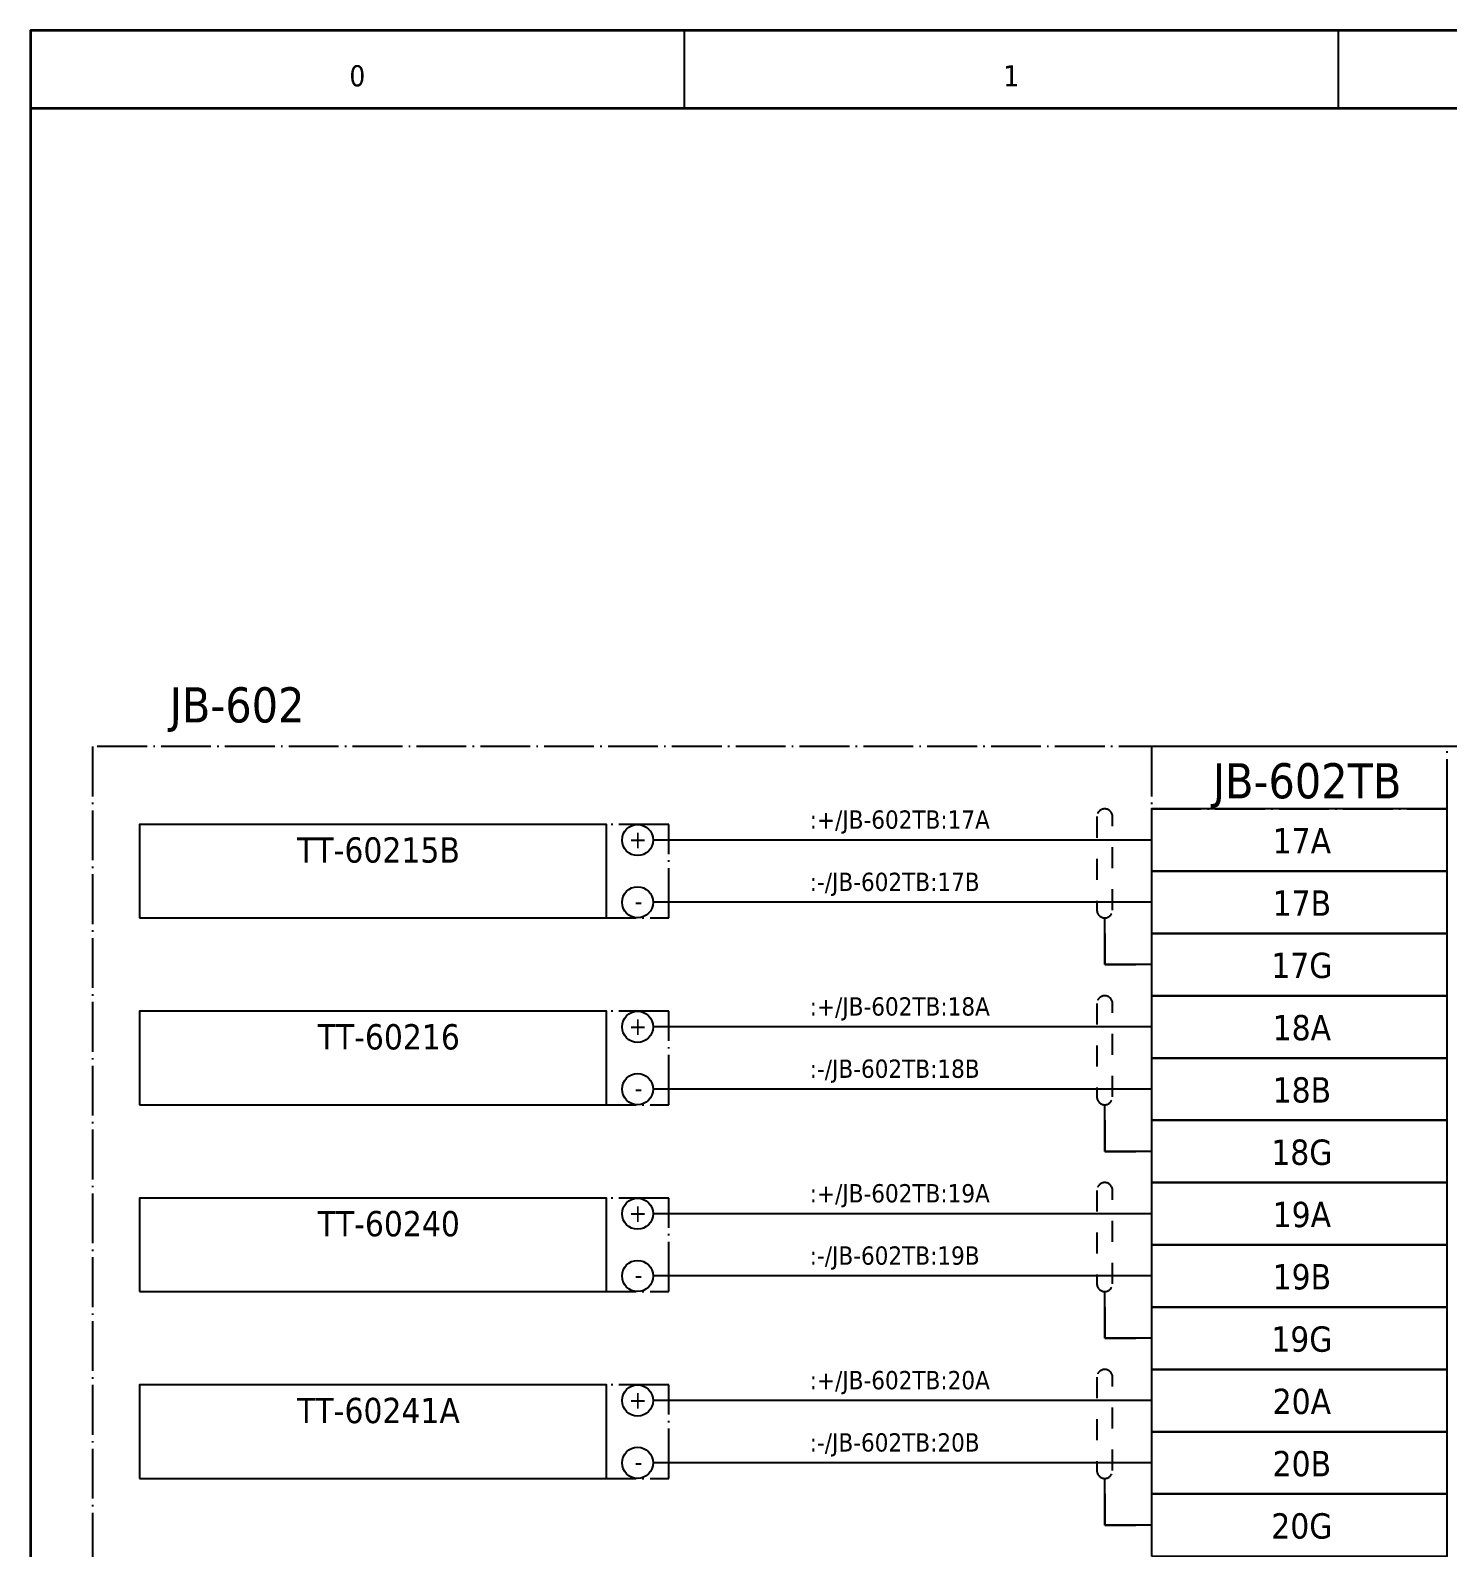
# Model space of a CAD drawing. Header units: millimetres. Extents: x 0 to 1792788, y -13 to 262234.
# Drawn here: x 0 to 91, y 199.6 to 297 of the extents above; entities that cross this region are included whole.
import ezdxf
from ezdxf.enums import TextEntityAlignment as Align

# ---------------------------------------------------------------- set-up
doc = ezdxf.new("R2010")
doc.units = ezdxf.units.MM
doc.linetypes.add('EPL_DASH', pattern=[1, 0.5, -0.5])
doc.linetypes.add('EPL_DASHDOT', pattern=[1, 0.8, -0.1, 0, -0.1])
for name, color, linetype, lineweight in [('EPLAN108', 5, 'Continuous', 35), ('EPLAN201', 7, 'Continuous', 35), ('EPLAN300', 5, 'Continuous', 25), ('EPLAN302', 5, 'Continuous', 25), ('EPLAN305', 5, 'Continuous', 25), ('EPLAN307', 134, 'EPL_DASHDOT', 25), ('EPLAN311', 7, 'Continuous', 25), ('EPLAN314', 5, 'EPL_DASH', 25), ('EPLAN400', 5, 'Continuous', 35), ('EPLAN405', 7, 'Continuous', 25), ('EPLAN421', 5, 'Continuous', 35), ('EPLAN433', 251, 'Continuous', 35), ('EPLAN440', 73, 'Continuous', 35), ('EPLAN451', 7, 'Continuous', 35), ('EPLAN452', 7, 'Continuous', 35), ('EPLAN453', 7, 'Continuous', 35), ('EPLAN500', 7, 'Continuous', 35), ('EPLAN501', 7, 'Continuous', 35), ('EPLAN502', 7, 'Continuous', 35), ('EPLAN503', 7, 'Continuous', 35), ('EPLAN504', 7, 'Continuous', 35), ('EPLAN546', 1, 'Continuous', 25)]:
    doc.layers.add(name, color=color, linetype=linetype, lineweight=lineweight)
doc.styles.add('Tahoma', font='')
doc.styles.get('Tahoma').set_extended_font_data('Tahoma')

# ---------------------------------------------------------------- blocks, each defined once
blk = doc.blocks.new('EPLFRAME')
at = {"layer": 'EPLAN201', "linetype": 'Continuous', "lineweight": 25, "ltscale": 4}
for p, q in [((42, 297), (42, 292)), ((84, 297), (84, 292))]:
    blk.add_line(p, q, dxfattribs=at)
at = {"layer": 'EPLAN201', "linetype": 'Continuous', "lineweight": 35, "ltscale": 4}
blk.add_line((0, 292), (420, 292), dxfattribs=at)
blk.add_lwpolyline([(0, 0), (420, 0), (420, 297), (0, 297)], close=True, dxfattribs=at)
at = {"layer": 'EPLAN451', "color": 7, "style": 'Tahoma'}
for tag, p, height in [('14_10014', (101, 12), 2.257), ('14_10015', (185, 12), 2.257), ('14_10011', (101, 5), 2.257), ('14_10013', (332, 5), 1.625), ('14_10151', (73, 1), 1.625), ('14_10300', (415, 1), 1.625)]:
    blk.add_attdef(tag, p, '', height=height, dxfattribs=at)
blk.add_attdef('4_25020', text='', height=1.625, dxfattribs=at).set_placement((413, 1), align=Align.RIGHT)
at = {"layer": 'EPLAN452', "color": 7, "style": 'Tahoma'}
for tag, p, height in [('4_11041', (1, 17), 2.257), ('4_11071[1]', (1, 13), 1.625), ('4_11074[1]', (21, 13), 1.625), ('4_11070[1]', (41, 13), 1.625), ('4_11024', (73, 13), 1.625), ('4_20132_1001', (374, 13), 1.625), ('4_11011', (231, 12), 2.257), ('4_11030', (301, 12), 2.257), ('4_11071[2]', (1, 9), 1.625), ('4_11074[2]', (21, 9), 1.625), ('4_11070[2]', (41, 9), 1.625), ('4_11022', (73, 9), 1.625), ('4_20134_1001', (374, 9), 1.625), ('4_11071[3]', (1, 5), 1.625), ('4_11074[3]', (21, 5), 1.625), ('4_11070[3]', (41, 5), 1.625), ('4_11080', (73, 5), 1.625), ('4_11059', (301, 5), 1.625)]:
    blk.add_attdef(tag, p, '', height=height, dxfattribs=at)
for tag, height, p in [('4_11040', 2.257, (419, 17)), ('4_11000', 1.625, (419, 5)), ('4_11085', 1.625, (141, 1)), ('4_11086', 1.625, (183, 1))]:
    blk.add_attdef(tag, text='', height=height, dxfattribs=at).set_placement(p, align=Align.RIGHT)
at = {"layer": 'EPLAN453', "color": 7, "style": 'Tahoma'}
for tag, p in [('53_19005_1', (21, 293)), ('53_19005', (63, 293)), ('53_19005_8', (105, 293)), ('53_19005_6', (147, 293)), ('53_19005_7', (189, 293)), ('53_19005_9', (231, 293)), ('53_19005_3', (273, 293)), ('53_19005_2', (315, 293)), ('53_19005_4', (357, 293)), ('53_19005_5', (399, 293))]:
    blk.add_attdef(tag, text='', height=1.355, dxfattribs=at).set_placement(p, align=Align.BOTTOM_CENTER)
blk = doc.blocks.new('EPLSYM_LibrarySPECIAL_en_US_Symbol427_Variant5_Placement1')
at = {"layer": 'EPLAN421', "color": 5, "style": 'Tahoma'}
for tag, p in [('17_20029[1]', (-0.9525, 3.335)), ('17_20029[2]', (20.0025, 3.335))]:
    blk.add_attdef(tag, text='', height=1.1739, dxfattribs=at).set_placement(p, align=Align.BOTTOM_RIGHT)
at = {"layer": 'EPLAN433', "color": 251, "style": 'Tahoma'}
blk.add_attdef('17_20406_1', text='', height=1.6254, dxfattribs=at).set_placement((0.9525, 1.5875), align=Align.BOTTOM_RIGHT)
blk.add_attdef('17_20406', text='', height=1.6254, dxfattribs=at).set_placement((0.9525, 1.5875), align=Align.BOTTOM_LEFT)
blk = doc.blocks.new('EPLSYM_LibrarySPECIAL_en_US_Symbol427_Variant5_Placement1_1')
at = {"layer": 'EPLAN421', "color": 5, "style": 'Tahoma'}
for tag, p in [('17_20029[1]', (-0.9525, 3.335)), ('17_20029[2]', (20.0025, 3.335))]:
    blk.add_attdef(tag, text='', height=1.1739, dxfattribs=at).set_placement(p, align=Align.BOTTOM_RIGHT)
at = {"layer": 'EPLAN433', "color": 251, "style": 'Tahoma'}
blk.add_attdef('17_20406_1', text='', height=1.6254, dxfattribs=at).set_placement((0.9525, 1.5875), align=Align.BOTTOM_RIGHT)
blk.add_attdef('17_20406', text='', height=1.6254, dxfattribs=at).set_placement((0.9525, 1.5875), align=Align.BOTTOM_LEFT)
blk = doc.blocks.new('EPLSYM_LibrarySPECIAL_en_US_Symbol427_Variant5_Placement1_2')
at = {"layer": 'EPLAN421', "color": 5, "style": 'Tahoma'}
for tag, p in [('17_20029[1]', (-0.9525, 3.335)), ('17_20029[2]', (20.0025, 3.335))]:
    blk.add_attdef(tag, text='', height=1.1739, dxfattribs=at).set_placement(p, align=Align.BOTTOM_RIGHT)
at = {"layer": 'EPLAN433', "color": 251, "style": 'Tahoma'}
blk.add_attdef('17_20406_1', text='', height=1.6254, dxfattribs=at).set_placement((0.9525, 1.5875), align=Align.BOTTOM_RIGHT)
blk.add_attdef('17_20406', text='', height=1.6254, dxfattribs=at).set_placement((0.9525, 1.5875), align=Align.BOTTOM_LEFT)
blk = doc.blocks.new('EPLSYM_LibrarySPECIAL_en_US_Symbol427_Variant5_Placement1_3')
at = {"layer": 'EPLAN421', "color": 5, "style": 'Tahoma'}
for tag, p in [('17_20029[1]', (-0.9525, 3.335)), ('17_20029[2]', (20.0025, 3.335))]:
    blk.add_attdef(tag, text='', height=1.1739, dxfattribs=at).set_placement(p, align=Align.BOTTOM_RIGHT)
at = {"layer": 'EPLAN433', "color": 251, "style": 'Tahoma'}
blk.add_attdef('17_20406_1', text='', height=1.6254, dxfattribs=at).set_placement((0.9525, 1.5875), align=Align.BOTTOM_RIGHT)
blk.add_attdef('17_20406', text='', height=1.6254, dxfattribs=at).set_placement((0.9525, 1.5875), align=Align.BOTTOM_LEFT)
blk = doc.blocks.new('EPLSYM_LibrarySPECIAL_en_US_Symbol427_Variant5_Placement1_4')
at = {"layer": 'EPLAN421', "color": 5, "style": 'Tahoma'}
for tag, p in [('17_20029[1]', (-0.9525, 3.335)), ('17_20029[2]', (20.0025, 3.335))]:
    blk.add_attdef(tag, text='', height=1.1739, dxfattribs=at).set_placement(p, align=Align.BOTTOM_RIGHT)
at = {"layer": 'EPLAN433', "color": 251, "style": 'Tahoma'}
blk.add_attdef('17_20406_1', text='', height=1.6254, dxfattribs=at).set_placement((0.9525, 1.5875), align=Align.BOTTOM_RIGHT)
blk.add_attdef('17_20406', text='', height=1.6254, dxfattribs=at).set_placement((0.9525, 1.5875), align=Align.BOTTOM_LEFT)
blk = doc.blocks.new('EPLSYM_LibrarySPECIAL_en_US_Symbol427_Variant5_Placement1_5')
at = {"layer": 'EPLAN421', "color": 5, "style": 'Tahoma'}
for tag, p in [('17_20029[1]', (-0.9525, 3.335)), ('17_20029[2]', (20.0025, 3.335))]:
    blk.add_attdef(tag, text='', height=1.1739, dxfattribs=at).set_placement(p, align=Align.BOTTOM_RIGHT)
at = {"layer": 'EPLAN433', "color": 251, "style": 'Tahoma'}
blk.add_attdef('17_20406_1', text='', height=1.6254, dxfattribs=at).set_placement((0.9525, 1.5875), align=Align.BOTTOM_RIGHT)
blk.add_attdef('17_20406', text='', height=1.6254, dxfattribs=at).set_placement((0.9525, 1.5875), align=Align.BOTTOM_LEFT)
blk = doc.blocks.new('EPLSYM_LibrarySPECIAL_en_US_Symbol427_Variant5_Placement1_10')
at = {"layer": 'EPLAN421', "color": 5, "style": 'Tahoma'}
for tag, p in [('17_20029[1]', (-0.9525, 3.335)), ('17_20029[2]', (20.0025, 3.335))]:
    blk.add_attdef(tag, text='', height=1.1739, dxfattribs=at).set_placement(p, align=Align.BOTTOM_RIGHT)
at = {"layer": 'EPLAN433', "color": 251, "style": 'Tahoma'}
blk.add_attdef('17_20406_1', text='', height=1.6254, dxfattribs=at).set_placement((0.9525, 1.5875), align=Align.BOTTOM_RIGHT)
blk.add_attdef('17_20406', text='', height=1.6254, dxfattribs=at).set_placement((0.9525, 1.5875), align=Align.BOTTOM_LEFT)
blk = doc.blocks.new('EPLSYM_LibrarySPECIAL_en_US_Symbol427_Variant5_Placement1_11')
at = {"layer": 'EPLAN421', "color": 5, "style": 'Tahoma'}
for tag, p in [('17_20029[1]', (-0.9525, 3.335)), ('17_20029[2]', (20.0025, 3.335))]:
    blk.add_attdef(tag, text='', height=1.1739, dxfattribs=at).set_placement(p, align=Align.BOTTOM_RIGHT)
at = {"layer": 'EPLAN433', "color": 251, "style": 'Tahoma'}
blk.add_attdef('17_20406_1', text='', height=1.6254, dxfattribs=at).set_placement((0.9525, 1.5875), align=Align.BOTTOM_RIGHT)
blk.add_attdef('17_20406', text='', height=1.6254, dxfattribs=at).set_placement((0.9525, 1.5875), align=Align.BOTTOM_LEFT)
blk = doc.blocks.new('EPLSYM_LibrarySPECIAL_Symbol2_Variant0_Placement1')
at = {"layer": 'EPLAN307', "lineweight": 25, "ltscale": 4}
blk.add_lwpolyline([(0, -6), (34, -6), (34, 0), (0, 0)], close=True, dxfattribs=at)
at = {"layer": 'EPLAN400', "color": 5, "style": 'Tahoma'}
blk.add_attdef('88_20010', text='', height=2.2575, dxfattribs=at).set_placement((-1.5, -0.9515), align=Align.TOP_RIGHT)
at = {"layer": 'EPLAN500', "color": 7, "style": 'Tahoma'}
blk.add_attdef('88_20027', text='', height=1.6254, dxfattribs=at).set_placement((-1.5, -4.57508), align=Align.TOP_RIGHT)
at = {"layer": 'EPLAN501', "color": 7, "style": 'Tahoma'}
blk.add_attdef('88_20011', text='', height=1.6254, dxfattribs=at).set_placement((-1.5, -9.97508), align=Align.TOP_RIGHT)
at = {"layer": 'EPLAN502', "color": 7, "style": 'Tahoma'}
blk.add_attdef('88_20025', text='', height=1.6254, dxfattribs=at).set_placement((-1.5, -12.67508), align=Align.TOP_RIGHT)
at = {"layer": 'EPLAN503', "color": 7, "style": 'Tahoma'}
blk.add_attdef('88_20024', text='', height=1.6254, dxfattribs=at).set_placement((-1.5, -15.37508), align=Align.TOP_RIGHT)
at = {"layer": 'EPLAN504', "color": 7, "style": 'Tahoma'}
blk.add_attdef('88_20901[1]', text='', height=1.6254, dxfattribs=at).set_placement((-1.5, -7.27508), align=Align.TOP_RIGHT)
blk = doc.blocks.new('EPLSYM_LibrarySPECIAL_Symbol0_Variant0_Placement1')
at = {"layer": 'EPLAN305', "lineweight": 25, "ltscale": 4}
blk.add_lwpolyline([(0, -6), (30, -6), (30, 0), (0, 0)], close=True, dxfattribs=at)
at = {"layer": 'EPLAN400', "color": 5, "style": 'Tahoma'}
blk.add_attdef('17_20010', text='', height=2.2575, dxfattribs=at).set_placement((-1.5, -0.9515), align=Align.TOP_RIGHT)
at = {"layer": 'EPLAN440', "color": 73, "style": 'Tahoma'}
blk.add_attdef('17_20300', text='', height=1.6254, dxfattribs=at).set_placement((-1.5, -4.57508), align=Align.TOP_RIGHT)
at = {"layer": 'EPLAN500', "color": 7, "style": 'Tahoma'}
blk.add_attdef('17_20027', text='', height=1.6254, dxfattribs=at).set_placement((-1.5, -7.27508), align=Align.TOP_RIGHT)
at = {"layer": 'EPLAN501', "color": 7, "style": 'Tahoma'}
blk.add_attdef('17_20011', text='', height=1.6254, dxfattribs=at).set_placement((-1.5, -12.67508), align=Align.TOP_RIGHT)
at = {"layer": 'EPLAN502', "color": 7, "style": 'Tahoma'}
blk.add_attdef('17_20025', text='', height=1.6254, dxfattribs=at).set_placement((-1.5, -15.37508), align=Align.TOP_RIGHT)
at = {"layer": 'EPLAN503', "color": 7, "style": 'Tahoma'}
blk.add_attdef('17_20024', text='', height=1.6254, dxfattribs=at).set_placement((-1.5, -18.07508), align=Align.TOP_RIGHT)
at = {"layer": 'EPLAN504', "color": 7, "style": 'Tahoma'}
blk.add_attdef('17_20901[1]', text='', height=1.6254, dxfattribs=at).set_placement((-1.5, -9.97508), align=Align.TOP_RIGHT)
blk = doc.blocks.new('EPLSYM_LibrarySPECIAL_Symbol17_Variant3_Placement1')
at = {"layer": 'EPLAN302', "lineweight": 25, "ltscale": 4}
blk.add_line((4, 0), (1, 0), dxfattribs=at)
blk.add_circle((0, 0), 1, dxfattribs=at)
at = {"layer": 'EPLAN421', "color": 5, "style": 'Tahoma'}
blk.add_attdef('17_20039', text='', height=1.174, dxfattribs=at).set_placement((3, 1), align=Align.BOTTOM_RIGHT)
blk = doc.blocks.new('EPLSYM_LibrarySPECIAL_Symbol2_Variant0_Placement1_1')
at = {"layer": 'EPLAN307', "lineweight": 25, "ltscale": 4}
blk.add_lwpolyline([(0, -6), (34, -6), (34, 0), (0, 0)], close=True, dxfattribs=at)
at = {"layer": 'EPLAN400', "color": 5, "style": 'Tahoma'}
blk.add_attdef('88_20010', text='', height=2.2575, dxfattribs=at).set_placement((-1.5, -0.9515), align=Align.TOP_RIGHT)
at = {"layer": 'EPLAN500', "color": 7, "style": 'Tahoma'}
blk.add_attdef('88_20027', text='', height=1.6254, dxfattribs=at).set_placement((-1.5, -4.57508), align=Align.TOP_RIGHT)
at = {"layer": 'EPLAN501', "color": 7, "style": 'Tahoma'}
blk.add_attdef('88_20011', text='', height=1.6254, dxfattribs=at).set_placement((-1.5, -9.97508), align=Align.TOP_RIGHT)
at = {"layer": 'EPLAN502', "color": 7, "style": 'Tahoma'}
blk.add_attdef('88_20025', text='', height=1.6254, dxfattribs=at).set_placement((-1.5, -12.67508), align=Align.TOP_RIGHT)
at = {"layer": 'EPLAN503', "color": 7, "style": 'Tahoma'}
blk.add_attdef('88_20024', text='', height=1.6254, dxfattribs=at).set_placement((-1.5, -15.37508), align=Align.TOP_RIGHT)
at = {"layer": 'EPLAN504', "color": 7, "style": 'Tahoma'}
blk.add_attdef('88_20901[1]', text='', height=1.6254, dxfattribs=at).set_placement((-1.5, -7.27508), align=Align.TOP_RIGHT)
blk = doc.blocks.new('EPLSYM_LibrarySPECIAL_Symbol0_Variant0_Placement1_1')
at = {"layer": 'EPLAN305', "lineweight": 25, "ltscale": 4}
blk.add_lwpolyline([(0, -6), (30, -6), (30, 0), (0, 0)], close=True, dxfattribs=at)
at = {"layer": 'EPLAN400', "color": 5, "style": 'Tahoma'}
blk.add_attdef('17_20010', text='', height=2.2575, dxfattribs=at).set_placement((-1.5, -0.9515), align=Align.TOP_RIGHT)
at = {"layer": 'EPLAN440', "color": 73, "style": 'Tahoma'}
blk.add_attdef('17_20300', text='', height=1.6254, dxfattribs=at).set_placement((-1.5, -4.57508), align=Align.TOP_RIGHT)
at = {"layer": 'EPLAN500', "color": 7, "style": 'Tahoma'}
blk.add_attdef('17_20027', text='', height=1.6254, dxfattribs=at).set_placement((-1.5, -7.27508), align=Align.TOP_RIGHT)
at = {"layer": 'EPLAN501', "color": 7, "style": 'Tahoma'}
blk.add_attdef('17_20011', text='', height=1.6254, dxfattribs=at).set_placement((-1.5, -12.67508), align=Align.TOP_RIGHT)
at = {"layer": 'EPLAN502', "color": 7, "style": 'Tahoma'}
blk.add_attdef('17_20025', text='', height=1.6254, dxfattribs=at).set_placement((-1.5, -15.37508), align=Align.TOP_RIGHT)
at = {"layer": 'EPLAN503', "color": 7, "style": 'Tahoma'}
blk.add_attdef('17_20024', text='', height=1.6254, dxfattribs=at).set_placement((-1.5, -18.07508), align=Align.TOP_RIGHT)
at = {"layer": 'EPLAN504', "color": 7, "style": 'Tahoma'}
blk.add_attdef('17_20901[1]', text='', height=1.6254, dxfattribs=at).set_placement((-1.5, -9.97508), align=Align.TOP_RIGHT)
blk = doc.blocks.new('EPLSYM_LibrarySPECIAL_Symbol2_Variant0_Placement1_2')
at = {"layer": 'EPLAN307', "lineweight": 25, "ltscale": 4}
blk.add_lwpolyline([(0, -6), (34, -6), (34, 0), (0, 0)], close=True, dxfattribs=at)
at = {"layer": 'EPLAN400', "color": 5, "style": 'Tahoma'}
blk.add_attdef('88_20010', text='', height=2.2575, dxfattribs=at).set_placement((-1.5, -0.9515), align=Align.TOP_RIGHT)
at = {"layer": 'EPLAN500', "color": 7, "style": 'Tahoma'}
blk.add_attdef('88_20027', text='', height=1.6254, dxfattribs=at).set_placement((-1.5, -4.57508), align=Align.TOP_RIGHT)
at = {"layer": 'EPLAN501', "color": 7, "style": 'Tahoma'}
blk.add_attdef('88_20011', text='', height=1.6254, dxfattribs=at).set_placement((-1.5, -9.97508), align=Align.TOP_RIGHT)
at = {"layer": 'EPLAN502', "color": 7, "style": 'Tahoma'}
blk.add_attdef('88_20025', text='', height=1.6254, dxfattribs=at).set_placement((-1.5, -12.67508), align=Align.TOP_RIGHT)
at = {"layer": 'EPLAN503', "color": 7, "style": 'Tahoma'}
blk.add_attdef('88_20024', text='', height=1.6254, dxfattribs=at).set_placement((-1.5, -15.37508), align=Align.TOP_RIGHT)
at = {"layer": 'EPLAN504', "color": 7, "style": 'Tahoma'}
blk.add_attdef('88_20901[1]', text='', height=1.6254, dxfattribs=at).set_placement((-1.5, -7.27508), align=Align.TOP_RIGHT)
blk = doc.blocks.new('EPLSYM_LibrarySPECIAL_Symbol0_Variant0_Placement1_2')
at = {"layer": 'EPLAN305', "lineweight": 25, "ltscale": 4}
blk.add_lwpolyline([(0, -6), (30, -6), (30, 0), (0, 0)], close=True, dxfattribs=at)
at = {"layer": 'EPLAN400', "color": 5, "style": 'Tahoma'}
blk.add_attdef('17_20010', text='', height=2.2575, dxfattribs=at).set_placement((-1.5, -0.9515), align=Align.TOP_RIGHT)
at = {"layer": 'EPLAN440', "color": 73, "style": 'Tahoma'}
blk.add_attdef('17_20300', text='', height=1.6254, dxfattribs=at).set_placement((-1.5, -4.57508), align=Align.TOP_RIGHT)
at = {"layer": 'EPLAN500', "color": 7, "style": 'Tahoma'}
blk.add_attdef('17_20027', text='', height=1.6254, dxfattribs=at).set_placement((-1.5, -7.27508), align=Align.TOP_RIGHT)
at = {"layer": 'EPLAN501', "color": 7, "style": 'Tahoma'}
blk.add_attdef('17_20011', text='', height=1.6254, dxfattribs=at).set_placement((-1.5, -12.67508), align=Align.TOP_RIGHT)
at = {"layer": 'EPLAN502', "color": 7, "style": 'Tahoma'}
blk.add_attdef('17_20025', text='', height=1.6254, dxfattribs=at).set_placement((-1.5, -15.37508), align=Align.TOP_RIGHT)
at = {"layer": 'EPLAN503', "color": 7, "style": 'Tahoma'}
blk.add_attdef('17_20024', text='', height=1.6254, dxfattribs=at).set_placement((-1.5, -18.07508), align=Align.TOP_RIGHT)
at = {"layer": 'EPLAN504', "color": 7, "style": 'Tahoma'}
blk.add_attdef('17_20901[1]', text='', height=1.6254, dxfattribs=at).set_placement((-1.5, -9.97508), align=Align.TOP_RIGHT)
blk = doc.blocks.new('EPLSYM_LibrarySPECIAL_Symbol2_Variant0_Placement1_10')
at = {"layer": 'EPLAN307', "lineweight": 25, "ltscale": 4}
blk.add_lwpolyline([(0, -6), (34, -6), (34, 0), (0, 0)], close=True, dxfattribs=at)
at = {"layer": 'EPLAN400', "color": 5, "style": 'Tahoma'}
blk.add_attdef('88_20010', text='', height=2.2575, dxfattribs=at).set_placement((-1.5, -0.9515), align=Align.TOP_RIGHT)
at = {"layer": 'EPLAN500', "color": 7, "style": 'Tahoma'}
blk.add_attdef('88_20027', text='', height=1.6254, dxfattribs=at).set_placement((-1.5, -4.57508), align=Align.TOP_RIGHT)
at = {"layer": 'EPLAN501', "color": 7, "style": 'Tahoma'}
blk.add_attdef('88_20011', text='', height=1.6254, dxfattribs=at).set_placement((-1.5, -9.97508), align=Align.TOP_RIGHT)
at = {"layer": 'EPLAN502', "color": 7, "style": 'Tahoma'}
blk.add_attdef('88_20025', text='', height=1.6254, dxfattribs=at).set_placement((-1.5, -12.67508), align=Align.TOP_RIGHT)
at = {"layer": 'EPLAN503', "color": 7, "style": 'Tahoma'}
blk.add_attdef('88_20024', text='', height=1.6254, dxfattribs=at).set_placement((-1.5, -15.37508), align=Align.TOP_RIGHT)
at = {"layer": 'EPLAN504', "color": 7, "style": 'Tahoma'}
blk.add_attdef('88_20901[1]', text='', height=1.6254, dxfattribs=at).set_placement((-1.5, -7.27508), align=Align.TOP_RIGHT)
blk = doc.blocks.new('EPLSYM_LibrarySPECIAL_Symbol0_Variant0_Placement1_10')
at = {"layer": 'EPLAN305', "lineweight": 25, "ltscale": 4}
blk.add_lwpolyline([(0, -6), (30, -6), (30, 0), (0, 0)], close=True, dxfattribs=at)
at = {"layer": 'EPLAN400', "color": 5, "style": 'Tahoma'}
blk.add_attdef('17_20010', text='', height=2.2575, dxfattribs=at).set_placement((-1.5, -0.9515), align=Align.TOP_RIGHT)
at = {"layer": 'EPLAN440', "color": 73, "style": 'Tahoma'}
blk.add_attdef('17_20300', text='', height=1.6254, dxfattribs=at).set_placement((-1.5, -4.57508), align=Align.TOP_RIGHT)
at = {"layer": 'EPLAN500', "color": 7, "style": 'Tahoma'}
blk.add_attdef('17_20027', text='', height=1.6254, dxfattribs=at).set_placement((-1.5, -7.27508), align=Align.TOP_RIGHT)
at = {"layer": 'EPLAN501', "color": 7, "style": 'Tahoma'}
blk.add_attdef('17_20011', text='', height=1.6254, dxfattribs=at).set_placement((-1.5, -12.67508), align=Align.TOP_RIGHT)
at = {"layer": 'EPLAN502', "color": 7, "style": 'Tahoma'}
blk.add_attdef('17_20025', text='', height=1.6254, dxfattribs=at).set_placement((-1.5, -15.37508), align=Align.TOP_RIGHT)
at = {"layer": 'EPLAN503', "color": 7, "style": 'Tahoma'}
blk.add_attdef('17_20024', text='', height=1.6254, dxfattribs=at).set_placement((-1.5, -18.07508), align=Align.TOP_RIGHT)
at = {"layer": 'EPLAN504', "color": 7, "style": 'Tahoma'}
blk.add_attdef('17_20901[1]', text='', height=1.6254, dxfattribs=at).set_placement((-1.5, -9.97508), align=Align.TOP_RIGHT)
blk = doc.blocks.new('EPLSYM_LibrarySPECIAL_en_US_Symbol427_Variant5_Placement1_70')
at = {"layer": 'EPLAN421', "color": 5, "style": 'Tahoma'}
for tag, p in [('17_20029[1]', (-0.9525, 3.335)), ('17_20029[2]', (20.0025, 3.335))]:
    blk.add_attdef(tag, text='', height=1.1739, dxfattribs=at).set_placement(p, align=Align.BOTTOM_RIGHT)
at = {"layer": 'EPLAN433', "color": 251, "style": 'Tahoma'}
blk.add_attdef('17_20406_1', text='', height=1.6254, dxfattribs=at).set_placement((0.9525, 1.5875), align=Align.BOTTOM_RIGHT)
blk.add_attdef('17_20406', text='', height=1.6254, dxfattribs=at).set_placement((0.9525, 1.5875), align=Align.BOTTOM_LEFT)
blk = doc.blocks.new('EPLSYM_LibrarySPECIAL_en_US_Symbol427_Variant5_Placement1_71')
at = {"layer": 'EPLAN421', "color": 5, "style": 'Tahoma'}
for tag, p in [('17_20029[1]', (-0.9525, 3.335)), ('17_20029[2]', (20.0025, 3.335))]:
    blk.add_attdef(tag, text='', height=1.1739, dxfattribs=at).set_placement(p, align=Align.BOTTOM_RIGHT)
at = {"layer": 'EPLAN433', "color": 251, "style": 'Tahoma'}
blk.add_attdef('17_20406_1', text='', height=1.6254, dxfattribs=at).set_placement((0.9525, 1.5875), align=Align.BOTTOM_RIGHT)
blk.add_attdef('17_20406', text='', height=1.6254, dxfattribs=at).set_placement((0.9525, 1.5875), align=Align.BOTTOM_LEFT)
blk = doc.blocks.new('EPLSYM_LibrarySPECIAL_en_US_Symbol427_Variant5_Placement1_72')
at = {"layer": 'EPLAN421', "color": 5, "style": 'Tahoma'}
for tag, p in [('17_20029[1]', (-0.9525, 3.335)), ('17_20029[2]', (20.0025, 3.335))]:
    blk.add_attdef(tag, text='', height=1.1739, dxfattribs=at).set_placement(p, align=Align.BOTTOM_RIGHT)
at = {"layer": 'EPLAN433', "color": 251, "style": 'Tahoma'}
blk.add_attdef('17_20406_1', text='', height=1.6254, dxfattribs=at).set_placement((0.9525, 1.5875), align=Align.BOTTOM_RIGHT)
blk.add_attdef('17_20406', text='', height=1.6254, dxfattribs=at).set_placement((0.9525, 1.5875), align=Align.BOTTOM_LEFT)
blk = doc.blocks.new('EPLSYM_LibrarySPECIAL_en_US_Symbol427_Variant5_Placement1_73')
at = {"layer": 'EPLAN421', "color": 5, "style": 'Tahoma'}
for tag, p in [('17_20029[1]', (-0.9525, 3.335)), ('17_20029[2]', (20.0025, 3.335))]:
    blk.add_attdef(tag, text='', height=1.1739, dxfattribs=at).set_placement(p, align=Align.BOTTOM_RIGHT)
at = {"layer": 'EPLAN433', "color": 251, "style": 'Tahoma'}
blk.add_attdef('17_20406_1', text='', height=1.6254, dxfattribs=at).set_placement((0.9525, 1.5875), align=Align.BOTTOM_RIGHT)
blk.add_attdef('17_20406', text='', height=1.6254, dxfattribs=at).set_placement((0.9525, 1.5875), align=Align.BOTTOM_LEFT)
blk = doc.blocks.new('EPLSYM_LibrarySPECIAL_Symbol5_Variant1_Placement1')
at = {"layer": 'EPLAN314', "ltscale": 2.7}
for p, q in [((-0.5, 6.5), (-0.5, 0.5)), ((0.5, 0.5), (0.5, 6.5))]:
    blk.add_line(p, q, dxfattribs=at)
for centre, start, end in [((0, 6.5), 0, 180), ((0, 0.5), 180, 0)]:
    blk.add_arc(centre, 0.5, start, end, dxfattribs=at)
blk = doc.blocks.new('EPLSYM_LibrarySPECIAL_Symbol5_Variant1_Placement1_1')
at = {"layer": 'EPLAN314', "ltscale": 2.7}
for p, q in [((-0.5, 6.5), (-0.5, 0.5)), ((0.5, 0.5), (0.5, 6.5))]:
    blk.add_line(p, q, dxfattribs=at)
for centre, start, end in [((0, 6.5), 0, 180), ((0, 0.5), 180, 0)]:
    blk.add_arc(centre, 0.5, start, end, dxfattribs=at)
blk = doc.blocks.new('EPLSYM_LibrarySPECIAL_Symbol5_Variant1_Placement1_2')
at = {"layer": 'EPLAN314', "ltscale": 2.7}
for p, q in [((-0.5, 6.5), (-0.5, 0.5)), ((0.5, 0.5), (0.5, 6.5))]:
    blk.add_line(p, q, dxfattribs=at)
for centre, start, end in [((0, 6.5), 0, 180), ((0, 0.5), 180, 0)]:
    blk.add_arc(centre, 0.5, start, end, dxfattribs=at)
blk = doc.blocks.new('EPLSYM_LibrarySPECIAL_Symbol5_Variant1_Placement1_3')
at = {"layer": 'EPLAN314', "ltscale": 2.7}
for p, q in [((-0.5, 6.5), (-0.5, 0.5)), ((0.5, 0.5), (0.5, 6.5))]:
    blk.add_line(p, q, dxfattribs=at)
for centre, start, end in [((0, 6.5), 0, 180), ((0, 0.5), 180, 0)]:
    blk.add_arc(centre, 0.5, start, end, dxfattribs=at)
blk = doc.blocks.new('EPLSYM_LibrarySPECIAL_Symbol308_Variant0_Placement0')
at = {"layer": 'EPLAN405', "color": 7, "style": 'Tahoma'}
for tag, p in [('17_31011', (1.5, 6.35)), ('17_31002', (1.5, 0.5))]:
    blk.add_attdef(tag, text='', height=1.174, dxfattribs=at).set_placement(p, align=Align.BOTTOM_LEFT)
for tag, p in [('17_31004', (1.5, 4.4)), ('17_31003', (1.5, 2.45))]:
    blk.add_attdef(tag, p, '', height=1.174, dxfattribs=at)
blk = doc.blocks.new('EPLSYM_LibrarySPECIAL_Symbol2_Variant0_Placement1_11')
at = {"layer": 'EPLAN307', "lineweight": 25, "ltscale": 4}
blk.add_lwpolyline([(0, -137), (106, -137), (106, 0), (0, 0)], close=True, dxfattribs=at)
at = {"layer": 'EPLAN400', "color": 5, "style": 'Tahoma'}
blk.add_attdef('88_20010', text='', height=2.2575, dxfattribs=at).set_placement((-1.5, -0.9515), align=Align.TOP_RIGHT)
at = {"layer": 'EPLAN500', "color": 7, "style": 'Tahoma'}
blk.add_attdef('88_20027', text='', height=1.6254, dxfattribs=at).set_placement((-1.5, -4.57508), align=Align.TOP_RIGHT)
at = {"layer": 'EPLAN501', "color": 7, "style": 'Tahoma'}
blk.add_attdef('88_20011', text='', height=1.6254, dxfattribs=at).set_placement((-1.5, -9.97508), align=Align.TOP_RIGHT)
at = {"layer": 'EPLAN502', "color": 7, "style": 'Tahoma'}
blk.add_attdef('88_20025', text='', height=1.6254, dxfattribs=at).set_placement((-1.5, -12.67508), align=Align.TOP_RIGHT)
at = {"layer": 'EPLAN503', "color": 7, "style": 'Tahoma'}
blk.add_attdef('88_20024', text='', height=1.6254, dxfattribs=at).set_placement((-1.5, -15.37508), align=Align.TOP_RIGHT)
at = {"layer": 'EPLAN504', "color": 7, "style": 'Tahoma'}
blk.add_attdef('88_20901[1]', text='', height=1.6254, dxfattribs=at).set_placement((-1.5, -7.27508), align=Align.TOP_RIGHT)

msp = doc.modelspace()

# ---------------------------------------------------------------- linework, layer by layer
at = {"layer": 'EPLAN300', "lineweight": 25, "ltscale": 4}
for points in [[(72, 243), (91, 243), (91, 247), (72, 247)], [(72, 239), (91, 239), (91, 243), (72, 243)], [(72, 235), (91, 235), (91, 239), (72, 239)], [(72, 231), (91, 231), (91, 235), (72, 235)], [(72, 227), (91, 227), (91, 231), (72, 231)], [(72, 223), (91, 223), (91, 227), (72, 227)], [(72, 219), (91, 219), (91, 223), (72, 223)], [(72, 215), (91, 215), (91, 219), (72, 219)], [(72, 211), (91, 211), (91, 215), (72, 215)], [(72, 207), (91, 207), (91, 211), (72, 211)], [(72, 203), (91, 203), (91, 207), (72, 207)], [(72, 199), (91, 199), (91, 203), (72, 203)]]:
    msp.add_lwpolyline(points, close=True, dxfattribs=at)
at = {"layer": 'EPLAN307', "lineweight": 25, "ltscale": 4}
msp.add_lwpolyline([(72, 247), (91, 247), (91, 251), (72, 251)], close=True, dxfattribs=at)
at = {"layer": 'EPLAN311', "ltscale": 4}
for p, q in [((72, 245), (41, 245)), ((72, 241), (41, 241)), ((72, 233), (41, 233)), ((72, 229), (41, 229)), ((72, 221), (41, 221)), ((72, 217), (41, 217)), ((72, 209), (41, 209)), ((72, 205), (41, 205))]:
    msp.add_line(p, q, dxfattribs=at)
at = {"layer": 'EPLAN311', "color": 1, "linetype": 'Continuous', "lineweight": 25, "ltscale": 4}
for p, q in [((69, 239), (69, 237)), ((69, 237), (71, 237)), ((69, 227), (69, 225)), ((69, 225), (71, 225)), ((69, 215), (69, 213)), ((69, 213), (71, 213)), ((69, 203), (69, 201)), ((69, 201), (71, 201))]:
    msp.add_line(p, q, dxfattribs=at)
at = {"layer": 'EPLAN546', "ltscale": 4}
for p, q in [((69, 237), (69, 240)), ((72, 237), (69, 237)), ((69, 225), (69, 228)), ((72, 225), (69, 225)), ((69, 213), (69, 216)), ((72, 213), (69, 213)), ((69, 201), (69, 204)), ((72, 201), (69, 201))]:
    msp.add_line(p, q, dxfattribs=at)

# ---------------------------------------------------------------- block references
ref = msp.add_blockref('EPLFRAME', (0, 0))
ref.add_attrib('53_19005', '1', dxfattribs={"layer": 'EPLAN453', "color": 7, "height": 1.355, "style": 'Tahoma'}).set_placement((63, 293), align=Align.BOTTOM_CENTER)
ref.add_attrib('53_19005_1', '0', dxfattribs={"layer": 'EPLAN453', "color": 7, "height": 1.355, "style": 'Tahoma'}).set_placement((21, 293), align=Align.BOTTOM_CENTER)
ref = msp.add_blockref('EPLSYM_LibrarySPECIAL_Symbol2_Variant0_Placement1_11', (4, 251))
ref.add_attrib('88_20010', 'JB-602', dxfattribs={"layer": 'EPLAN400', "color": 5, "height": 2.2575, "style": 'Tahoma'}).set_placement((17.605, 254.809), align=Align.TOP_RIGHT)
ref = msp.add_blockref('EPLSYM_LibrarySPECIAL_Symbol308_Variant0_Placement0', (50, 245))
ref.add_attrib('17_31011', ':+/JB-602TB:17A', dxfattribs={"layer": 'EPLAN405', "color": 7, "height": 1.1739, "style": 'Tahoma'}).set_placement((50.055, 245.374), align=Align.BOTTOM_LEFT)
for name, p in [('EPLSYM_LibrarySPECIAL_Symbol5_Variant1_Placement1', (69, 240)), ('EPLSYM_LibrarySPECIAL_Symbol2_Variant0_Placement1_1', (7, 246)), ('EPLSYM_LibrarySPECIAL_Symbol5_Variant1_Placement1_1', (69, 228)), ('EPLSYM_LibrarySPECIAL_Symbol2_Variant0_Placement1', (7, 234)), ('EPLSYM_LibrarySPECIAL_Symbol5_Variant1_Placement1_2', (69, 216)), ('EPLSYM_LibrarySPECIAL_Symbol2_Variant0_Placement1_2', (7, 222)), ('EPLSYM_LibrarySPECIAL_Symbol5_Variant1_Placement1_3', (69, 204)), ('EPLSYM_LibrarySPECIAL_Symbol2_Variant0_Placement1_10', (7, 210))]:
    msp.add_blockref(name, p)
ref = msp.add_blockref('EPLSYM_LibrarySPECIAL_Symbol0_Variant0_Placement1_1', (7, 246))
ref.add_attrib('17_20011', 'TT-60215B', dxfattribs={"layer": 'EPLAN501', "color": 7, "height": 1.6254, "style": 'Tahoma'}).set_placement((27.586, 245.175), align=Align.TOP_RIGHT)
ref = msp.add_blockref('EPLSYM_LibrarySPECIAL_Symbol17_Variant3_Placement1', (39, 245))
ref.add_attrib('17_20039', '+', dxfattribs={"layer": 'EPLAN421', "color": 5, "height": 1.174, "style": 'Tahoma'}).set_placement((39.591, 244.117), align=Align.BOTTOM_RIGHT)
ref = msp.add_blockref('EPLSYM_LibrarySPECIAL_en_US_Symbol427_Variant5_Placement1_10', (72, 245))
ref.add_attrib('17_20011', '17A', dxfattribs={"layer": 'EPLAN501', "color": 7, "height": 1.6254, "style": 'Tahoma'}).set_placement((81.661, 243.65), align=Align.BOTTOM_CENTER)
ref = msp.add_blockref('EPLSYM_LibrarySPECIAL_Symbol308_Variant0_Placement0', (50, 241))
ref.add_attrib('17_31011', ':-/JB-602TB:17B', dxfattribs={"layer": 'EPLAN405', "color": 7, "height": 1.1739, "style": 'Tahoma'}).set_placement((50.055, 241.374), align=Align.BOTTOM_LEFT)
ref = msp.add_blockref('EPLSYM_LibrarySPECIAL_Symbol17_Variant3_Placement1', (39, 241))
ref.add_attrib('17_20039', '-', dxfattribs={"layer": 'EPLAN421', "color": 5, "height": 1.174, "style": 'Tahoma'}).set_placement((39.316, 240.132), align=Align.BOTTOM_RIGHT)
ref = msp.add_blockref('EPLSYM_LibrarySPECIAL_en_US_Symbol427_Variant5_Placement1_11', (72, 241))
ref.add_attrib('17_20011', '17B', dxfattribs={"layer": 'EPLAN501', "color": 7, "height": 1.6254, "style": 'Tahoma'}).set_placement((81.661, 239.65), align=Align.BOTTOM_CENTER)
ref = msp.add_blockref('EPLSYM_LibrarySPECIAL_en_US_Symbol427_Variant5_Placement1_70', (72, 237))
ref.add_attrib('17_20011', '17G', dxfattribs={"layer": 'EPLAN501', "color": 7, "height": 1.6254, "style": 'Tahoma'}).set_placement((81.661, 235.65), align=Align.BOTTOM_CENTER)
ref = msp.add_blockref('EPLSYM_LibrarySPECIAL_Symbol308_Variant0_Placement0', (50, 233))
ref.add_attrib('17_31011', ':+/JB-602TB:18A', dxfattribs={"layer": 'EPLAN405', "color": 7, "height": 1.1739, "style": 'Tahoma'}).set_placement((50.055, 233.374), align=Align.BOTTOM_LEFT)
ref = msp.add_blockref('EPLSYM_LibrarySPECIAL_Symbol0_Variant0_Placement1', (7, 234))
ref.add_attrib('17_20011', 'TT-60216', dxfattribs={"layer": 'EPLAN501', "color": 7, "height": 1.6254, "style": 'Tahoma'}).set_placement((27.586, 233.175), align=Align.TOP_RIGHT)
ref = msp.add_blockref('EPLSYM_LibrarySPECIAL_Symbol17_Variant3_Placement1', (39, 233))
ref.add_attrib('17_20039', '+', dxfattribs={"layer": 'EPLAN421', "color": 5, "height": 1.174, "style": 'Tahoma'}).set_placement((39.591, 232.117), align=Align.BOTTOM_RIGHT)
ref = msp.add_blockref('EPLSYM_LibrarySPECIAL_en_US_Symbol427_Variant5_Placement1', (72, 233))
ref.add_attrib('17_20011', '18A', dxfattribs={"layer": 'EPLAN501', "color": 7, "height": 1.6254, "style": 'Tahoma'}).set_placement((81.661, 231.65), align=Align.BOTTOM_CENTER)
ref = msp.add_blockref('EPLSYM_LibrarySPECIAL_Symbol17_Variant3_Placement1', (39, 229))
ref.add_attrib('17_20039', '-', dxfattribs={"layer": 'EPLAN421', "color": 5, "height": 1.174, "style": 'Tahoma'}).set_placement((39.316, 228.132), align=Align.BOTTOM_RIGHT)
ref = msp.add_blockref('EPLSYM_LibrarySPECIAL_Symbol308_Variant0_Placement0', (50, 229))
ref.add_attrib('17_31011', ':-/JB-602TB:18B', dxfattribs={"layer": 'EPLAN405', "color": 7, "height": 1.1739, "style": 'Tahoma'}).set_placement((50.055, 229.374), align=Align.BOTTOM_LEFT)
ref = msp.add_blockref('EPLSYM_LibrarySPECIAL_en_US_Symbol427_Variant5_Placement1_1', (72, 229))
ref.add_attrib('17_20011', '18B', dxfattribs={"layer": 'EPLAN501', "color": 7, "height": 1.6254, "style": 'Tahoma'}).set_placement((81.661, 227.65), align=Align.BOTTOM_CENTER)
ref = msp.add_blockref('EPLSYM_LibrarySPECIAL_en_US_Symbol427_Variant5_Placement1_71', (72, 225))
ref.add_attrib('17_20011', '18G', dxfattribs={"layer": 'EPLAN501', "color": 7, "height": 1.6254, "style": 'Tahoma'}).set_placement((81.661, 223.65), align=Align.BOTTOM_CENTER)
ref = msp.add_blockref('EPLSYM_LibrarySPECIAL_Symbol308_Variant0_Placement0', (50, 221))
ref.add_attrib('17_31011', ':+/JB-602TB:19A', dxfattribs={"layer": 'EPLAN405', "color": 7, "height": 1.1739, "style": 'Tahoma'}).set_placement((50.055, 221.374), align=Align.BOTTOM_LEFT)
ref = msp.add_blockref('EPLSYM_LibrarySPECIAL_Symbol0_Variant0_Placement1_2', (7, 222))
ref.add_attrib('17_20011', 'TT-60240', dxfattribs={"layer": 'EPLAN501', "color": 7, "height": 1.6254, "style": 'Tahoma'}).set_placement((27.586, 221.175), align=Align.TOP_RIGHT)
ref = msp.add_blockref('EPLSYM_LibrarySPECIAL_Symbol17_Variant3_Placement1', (39, 221))
ref.add_attrib('17_20039', '+', dxfattribs={"layer": 'EPLAN421', "color": 5, "height": 1.174, "style": 'Tahoma'}).set_placement((39.591, 220.117), align=Align.BOTTOM_RIGHT)
ref = msp.add_blockref('EPLSYM_LibrarySPECIAL_en_US_Symbol427_Variant5_Placement1_2', (72, 221))
ref.add_attrib('17_20011', '19A', dxfattribs={"layer": 'EPLAN501', "color": 7, "height": 1.6254, "style": 'Tahoma'}).set_placement((81.661, 219.65), align=Align.BOTTOM_CENTER)
ref = msp.add_blockref('EPLSYM_LibrarySPECIAL_Symbol308_Variant0_Placement0', (50, 217))
ref.add_attrib('17_31011', ':-/JB-602TB:19B', dxfattribs={"layer": 'EPLAN405', "color": 7, "height": 1.1739, "style": 'Tahoma'}).set_placement((50.055, 217.374), align=Align.BOTTOM_LEFT)
ref = msp.add_blockref('EPLSYM_LibrarySPECIAL_Symbol17_Variant3_Placement1', (39, 217))
ref.add_attrib('17_20039', '-', dxfattribs={"layer": 'EPLAN421', "color": 5, "height": 1.174, "style": 'Tahoma'}).set_placement((39.316, 216.132), align=Align.BOTTOM_RIGHT)
ref = msp.add_blockref('EPLSYM_LibrarySPECIAL_en_US_Symbol427_Variant5_Placement1_3', (72, 217))
ref.add_attrib('17_20011', '19B', dxfattribs={"layer": 'EPLAN501', "color": 7, "height": 1.6254, "style": 'Tahoma'}).set_placement((81.661, 215.65), align=Align.BOTTOM_CENTER)
ref = msp.add_blockref('EPLSYM_LibrarySPECIAL_en_US_Symbol427_Variant5_Placement1_72', (72, 213))
ref.add_attrib('17_20011', '19G', dxfattribs={"layer": 'EPLAN501', "color": 7, "height": 1.6254, "style": 'Tahoma'}).set_placement((81.661, 211.65), align=Align.BOTTOM_CENTER)
ref = msp.add_blockref('EPLSYM_LibrarySPECIAL_Symbol308_Variant0_Placement0', (50, 209))
ref.add_attrib('17_31011', ':+/JB-602TB:20A', dxfattribs={"layer": 'EPLAN405', "color": 7, "height": 1.1739, "style": 'Tahoma'}).set_placement((50.055, 209.374), align=Align.BOTTOM_LEFT)
ref = msp.add_blockref('EPLSYM_LibrarySPECIAL_Symbol0_Variant0_Placement1_10', (7, 210))
ref.add_attrib('17_20011', 'TT-60241A', dxfattribs={"layer": 'EPLAN501', "color": 7, "height": 1.6254, "style": 'Tahoma'}).set_placement((27.586, 209.175), align=Align.TOP_RIGHT)
ref = msp.add_blockref('EPLSYM_LibrarySPECIAL_Symbol17_Variant3_Placement1', (39, 209))
ref.add_attrib('17_20039', '+', dxfattribs={"layer": 'EPLAN421', "color": 5, "height": 1.174, "style": 'Tahoma'}).set_placement((39.591, 208.117), align=Align.BOTTOM_RIGHT)
ref = msp.add_blockref('EPLSYM_LibrarySPECIAL_en_US_Symbol427_Variant5_Placement1_4', (72, 209))
ref.add_attrib('17_20011', '20A', dxfattribs={"layer": 'EPLAN501', "color": 7, "height": 1.6254, "style": 'Tahoma'}).set_placement((81.661, 207.65), align=Align.BOTTOM_CENTER)
ref = msp.add_blockref('EPLSYM_LibrarySPECIAL_Symbol308_Variant0_Placement0', (50, 205))
ref.add_attrib('17_31011', ':-/JB-602TB:20B', dxfattribs={"layer": 'EPLAN405', "color": 7, "height": 1.1739, "style": 'Tahoma'}).set_placement((50.055, 205.374), align=Align.BOTTOM_LEFT)
ref = msp.add_blockref('EPLSYM_LibrarySPECIAL_Symbol17_Variant3_Placement1', (39, 205))
ref.add_attrib('17_20039', '-', dxfattribs={"layer": 'EPLAN421', "color": 5, "height": 1.174, "style": 'Tahoma'}).set_placement((39.316, 204.132), align=Align.BOTTOM_RIGHT)
ref = msp.add_blockref('EPLSYM_LibrarySPECIAL_en_US_Symbol427_Variant5_Placement1_5', (72, 205))
ref.add_attrib('17_20011', '20B', dxfattribs={"layer": 'EPLAN501', "color": 7, "height": 1.6254, "style": 'Tahoma'}).set_placement((81.661, 203.65), align=Align.BOTTOM_CENTER)
ref = msp.add_blockref('EPLSYM_LibrarySPECIAL_en_US_Symbol427_Variant5_Placement1_73', (72, 201))
ref.add_attrib('17_20011', '20G', dxfattribs={"layer": 'EPLAN501', "color": 7, "height": 1.6254, "style": 'Tahoma'}).set_placement((81.661, 199.65), align=Align.BOTTOM_CENTER)

# ---------------------------------------------------------------- texts
at = {"layer": 'EPLAN108', "color": 5, "style": 'Tahoma'}
msp.add_text('JB-602TB', height=2.2575, dxfattribs=at).set_placement((82, 247), align=Align.BOTTOM_CENTER)

doc.saveas('drawing.dxf')
